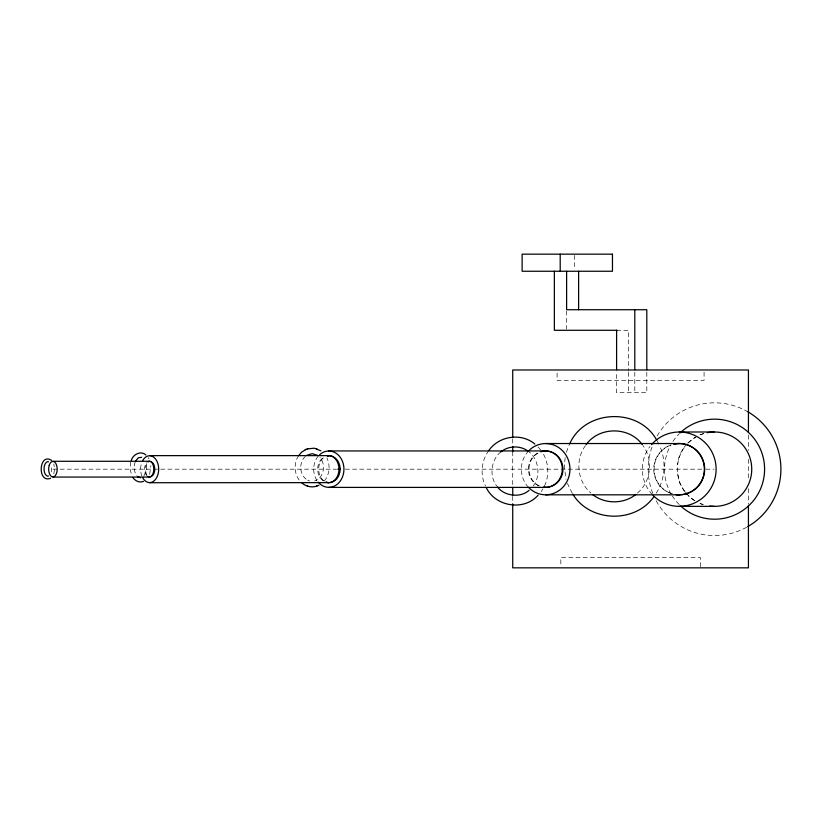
<?xml version="1.0" encoding="UTF-8"?>
<svg xmlns="http://www.w3.org/2000/svg" width="822" height="822" viewBox="0 0 822 822"><rect width="100%" height="100%" fill="white"/><g stroke="black" fill="none" stroke-linecap="round" stroke-linejoin="round"><path stroke-width="0.62" stroke-dasharray="4.11 3.08" d="M565.156 457.628L564.303 466.321L565.998 479.298M51.324 471.859L51.324 465.982M130.719 462.118L130.082 469.28L131.941 475.959M53.82 473.801L54.612 468.92L53.82 464.029M135.219 461.974C133.534 466.608 133.935 472.26 137.099 476.164M149.666 474.438L150.837 465.642M566.348 452.306L569.06 445.164M544.441 485.987C549.302 476.082 548.798 463.885 543.506 454.247M298.54 455.758C293.608 463.351 294.091 474.099 299.948 481.055M488.751 450.579C481.353 460.628 479.945 474.767 485.463 485.987M533.129 486.069C541.349 475.897 538.328 458.768 529.091 451.905M541.153 491.638L542.921 488.885M585.459 445.616C574.855 459.775 577.311 481.661 590.905 493.015M656.203 493.21C665.368 479.154 666.591 460.299 659.336 445.164M324.279 481.055C329.622 474.715 330.495 465.242 326.889 457.854M143.819 476.164L146.439 470.297L146.131 463.269M687.079 443.798C681.941 449.213 677.698 457.474 677.698 464.327M305.404 456.344C298.314 462.683 299.403 476.03 308.106 480.408L307.613 480.202L309.586 480.993M500.824 451.905C491.587 458.768 488.566 475.897 496.786 486.069M637.492 493.015C651.086 481.661 653.541 459.775 642.938 445.616M687.88 442.883L695.576 436.975M314.651 480.993L316.624 480.202L316.131 480.408C324.279 476.287 325.8 464.255 320.015 457.556M699.943 434.828L703.396 433.656M616.603 330.29L628.604 330.29L628.604 371.051M52.927 469.177L152.214 469.177M153.498 469.177L336.455 469.177M345.363 469.177L702.337 469.177M705.882 469.177L714.164 469.177M677.698 474.027L679.825 483.408L684.675 491.813M699.943 503.526L703.396 504.698M694.569 500.701L687.88 495.461M538.091 446.993L541.153 450.579M572.194 493.21L567.406 483.439M148.176 457.587L148.977 458.964M657.415 441.239L658.854 444.178M748.431 435.085L748.431 450.405M748.431 459.334L748.431 478.486M748.431 488.7L748.431 504.02M704.074 372.274L704.074 380.309L557.08 380.309L557.08 372.274M700.323 566.697L700.323 557.511L560.83 557.511L560.83 566.697M646.801 372.274L646.801 392.7L616.603 392.7L616.603 372.325M634.8 372.274L634.8 392.7M628.604 372.325L628.604 392.7M574.383 255.385L574.383 268.815M566.368 311.035L566.368 329.006M512.723 438.917L512.723 446.572M512.723 451.679L512.723 486.141M512.723 496.354L512.723 504.02M316.84 480.284A18.176 15.125 90 0 1 318.155 456.282M539.068 485.987A18.207 17.262 90 0 1 528.464 467.985A18.207 17.262 90 0 1 541.205 451.597M539.294 485.956A18.176 16.738 -90 0 1 528.998 469.177A18.176 16.738 -90 0 1 539.294 452.398M323.776 480.808A13.46 10.285 90 0 1 318.689 468.304A13.46 10.285 90 0 1 324.957 456.765M323.262 480.86A13.501 11.231 90 0 1 323.262 457.494M141.857 475.989A13.45 9.032 -90 0 1 141.857 462.365M672.622 493.95A25.646 25.461 -90 0 1 669.468 445.483M147.117 475.948A7.84 5.261 -90 0 1 147.117 462.406M146.758 474.695A7.809 4.295 -90 0 1 146.758 463.649M669.591 492.84A25.626 25.194 -90 0 1 672.704 444.435M528.484 487.312A25.626 24.3 -90 0 1 527.755 451.843M702.605 504.379A37.175 37.175 0 0 1 700.334 503.526M694.929 500.752A37.175 37.175 0 0 1 688.271 495.461M685.065 491.813A37.175 37.175 0 0 1 685.065 446.541M688.271 442.883A37.175 37.175 0 0 1 695.967 436.975M700.334 434.828A37.175 37.175 0 0 1 703.766 433.595M652.278 494.587A37.175 36.908 -90 0 1 649.935 446.541M746.653 527.241A66.335 66.335 0 0 1 655.905 500.177M652.802 493.416A66.335 66.335 0 0 1 653.264 443.788M657.107 436.009A66.335 66.335 0 0 1 747.732 411.719M679.188 504.554A50.029 50.029 0 0 1 672.365 496.056M671.235 494.186A50.029 50.029 0 0 1 670.701 445.113M672.961 441.383A50.029 50.029 0 0 1 679.188 433.8"/><path stroke-width="1.23" d="M131.253 460.484C132.928 454.484 140.768 450.23 145.884 454.977M569.543 444.178C584.442 409.284 638.848 406.921 656.809 440.335M135.753 460.782L138.373 457.751L141.682 457.309M298.54 455.758L301.561 452.213L305.763 449.5M488.751 450.579C498.831 435.968 521.189 432.434 534.875 444.055M586.107 444.651C599.146 426.341 629.251 426.341 642.29 444.651M653.788 496.848C634.789 523.727 589.847 522.35 572.8 494.125M538.091 495.224C523.943 511.253 495.841 506.753 486.398 487.97M500.824 451.905C508.489 445.596 520.347 445.236 528.248 451.319M529.091 490.313C519.956 498.615 503.506 495.604 497.464 486.871M635.755 494.556C623.487 504.246 604.91 504.246 592.641 494.556M306.698 455.326L312.113 453.662L317.539 455.326M50.645 478.24C37 483.726 38.901 451.864 51.652 460.454M307.305 448.894L314.281 448.185L320.888 450.816M301.561 482.709C305.65 486.347 311.702 488.021 316.922 486.028M305.27 449.696L307.818 448.689M316.408 486.234L318.957 485.227M48.56 476.02L47.727 476.215C42.816 474.911 42.816 462.93 47.727 461.625L48.56 461.81M143.562 481.384C139.524 483.182 134.921 480.911 132.743 477.335M148.977 461.348L149.645 461.286A7.809 5.251 -90 0 1 154.783 469.177A7.809 5.251 -90 0 1 149.645 476.986L148.977 476.996M617.168 330.29L554.367 330.29L554.367 271.25M679.208 431.992L714.164 431.992M545.654 443.531L679.208 443.531M328.81 450.949L545.654 450.949A18.176 16.738 -90 0 1 562.299 469.177A18.176 16.738 -90 0 1 545.654 487.354A18.176 16.738 -90 0 1 543.486 487.189A18.207 17.262 90 0 0 562.926 467.985A18.207 17.262 90 0 0 541.205 451.597M149.645 455.635L328.81 455.635A13.46 10.285 -90 0 1 338.962 469.177A13.46 10.285 -90 0 1 328.81 482.637L149.645 482.72M52.927 461.286L149.645 461.286A7.768 4.274 -90 0 1 153.786 469.177A7.768 4.274 -90 0 1 149.645 476.945M337.729 469.177L340.267 469.177M52.927 477.068L149.645 477.068M328.81 487.405L545.654 487.405M545.654 494.823L679.208 494.823M679.208 506.352L714.164 506.352M140.459 477.808L137.541 476.565M316.408 448.689L316.922 448.894M307.305 486.028L307.818 486.234M748.431 432.536L748.431 369.982L512.723 369.982L512.723 437.633M748.431 505.294L748.431 567.838L512.723 567.838L512.723 504.02M646.801 369.725L646.801 309.719L566.615 309.719L566.615 271.25M634.8 309.719L634.8 369.725M616.603 330.29L616.603 369.777M578.616 271.25L578.616 309.719M560.203 254.162L560.203 271.25M512.723 446.572L512.723 451.679M512.723 487.425L512.723 495.08M319.645 454.72A18.176 15.125 90 0 1 340.411 457.505A18.176 15.125 90 0 1 339.044 482.565A18.176 15.125 90 0 1 318.155 482.072M328.81 482.637A13.46 10.285 90 0 1 326.2 482.144M327.495 455.85A13.46 10.285 90 0 1 328.81 455.717M327.362 455.799A13.501 11.231 90 0 1 340.103 470.05A13.501 11.231 90 0 1 325.944 482.195M142.525 460.895A13.45 9.032 -90 0 1 155.769 459.282A13.45 9.032 -90 0 1 155.769 479.062A13.45 9.032 -90 0 1 142.525 477.448M541.349 451.627A18.176 16.738 -90 0 1 545.654 450.99M148.988 476.924A7.84 5.261 -90 0 1 147.713 476.39M148.34 461.635A7.84 5.261 -90 0 1 148.988 461.43M149.121 476.894A7.809 4.295 -90 0 1 148.597 476.678M148.597 461.676A7.809 4.295 -90 0 1 149.121 461.461M528.484 451.042A25.626 24.3 -90 0 1 562.844 451.062A25.626 24.3 -90 0 1 562.844 487.292A25.626 24.3 -90 0 1 528.484 487.312M707.31 432.711A37.175 37.175 0 0 1 751.719 467.954A37.175 37.175 0 0 1 709.705 506.033M687.428 494.587A37.175 37.175 0 0 1 685.815 492.758M651.466 444.661A37.175 36.908 -90 0 1 704.135 441.763A37.175 36.908 -90 0 1 705.862 494.885A37.175 36.908 -90 0 1 653.11 495.461M747.732 411.719A66.335 66.335 0 0 1 747.732 526.625M679.969 433.04A50.029 50.029 0 0 1 749.931 433.8A50.029 50.029 0 0 1 750.702 503.773A50.029 50.029 0 0 1 680.76 506.054M612.462 254.162L522.124 254.162L522.124 271.25L612.462 271.25L612.462 254.162M704.639 468.057A25.646 25.461 -90 0 0 673.701 444.137A25.626 25.194 -90 0 1 704.331 468.057A25.626 25.194 -90 0 1 675.838 494.577A25.646 25.461 -90 0 0 704.639 468.057M49.228 465.293A7.758 4.264 90 0 0 52.927 476.924A7.758 4.264 90 0 0 56.626 465.293A7.758 4.264 90 0 0 49.228 465.293"/></g></svg>
